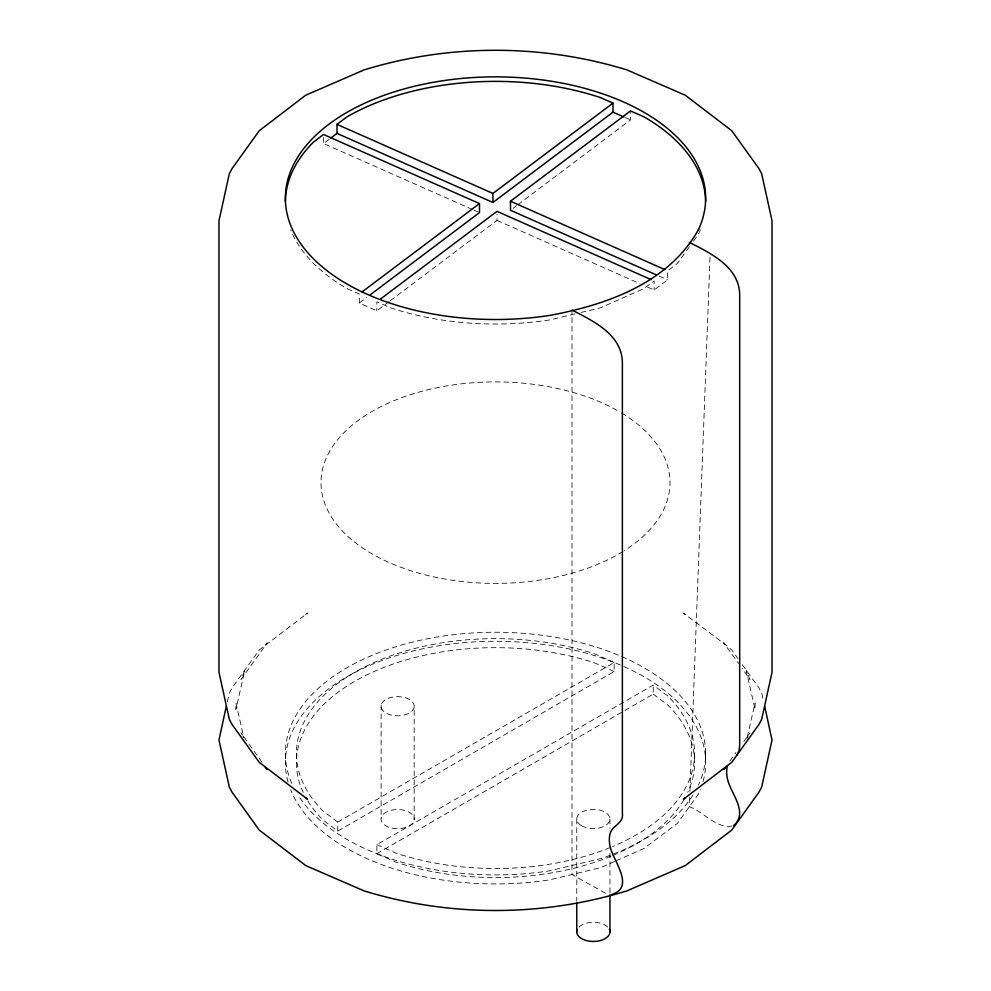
<?xml version="1.0" encoding="UTF-8"?>
<svg xmlns="http://www.w3.org/2000/svg" width="991" height="991" viewBox="0 0 991 991"><rect width="100%" height="100%" fill="white"/><g stroke="black" fill="none" stroke-linecap="round" stroke-linejoin="round"><path stroke-width="0.74" stroke-dasharray="4.96 3.72" d="M689.674 797.52L689.327 806.773C703.622 811.617 715.861 828.736 732.089 826.048M689.909 791.351L710.126 254.365M227.311 701.826L229.33 693.006L231.993 687.977L259.246 649.985L307.594 613.095L305.711 614.494M747.264 737.18L755.092 702.854L755.092 709.469L746.248 670.672L750.001 679.454L742.11 668.442M747.016 738.518L748.267 735.582M748.849 734.678L750.001 732.882M689.327 246.87L677.497 263.358L667.587 270.816L667.587 279.846L654.122 289.979L645.624 286.213M693.489 241.061L698.482 234.099A210.142 121.323 0 0 0 700.364 229.726M729.797 761.051L735.941 752.466M743.857 741.454L748.242 735.322M265.365 644.868L267.322 642.763L240.999 679.454L244.752 670.672L235.908 709.469L235.908 702.854L243.736 737.18M472.447 209.497L323.537 143.522L329.656 138.913M389.129 301.574L376.865 310.79L359.312 303.023L366.67 297.486M390.355 300.645L497.024 220.386L497.024 214.366M512.942 208.407L516.621 205.645M517.835 204.728L630.536 119.936L630.536 110.905M337.745 831.102L337.745 822.072L614.147 662.496L614.147 671.526L337.745 831.102L323.091 820.077A199.092 114.944 0 0 1 307.148 799.836M611.075 856.199A199.092 114.944 0 0 1 395.954 862.145L376.853 853.685L376.853 844.654L653.255 685.078L667.909 696.103A199.092 114.944 0 0 1 612.5 846.574M376.853 853.685L653.255 694.109L653.255 685.078M614.618 861.464L600.571 867.682L549.894 879.797A210.142 121.323 0 0 1 290.636 789.629M616.018 860.832L644.1 848.395L677.497 823.273L698.482 794.014A210.142 121.323 0 0 0 700.364 789.629M575.015 313.887L549.894 319.895A210.142 121.323 0 0 1 390.429 307.767L376.865 301.76L376.865 310.79M581.036 312.45L600.571 307.767L644.1 288.492L654.122 280.949L654.122 289.979M605.464 893.238L572.005 874.508L572.005 311.595M625.135 117.533L630.536 119.936M659.089 276.08L667.587 279.846M473.859 210.117L478.071 211.987M497.024 220.386L639.963 283.711M614.147 662.496L595.046 654.035A199.092 114.944 0 0 0 354.728 672.294A199.092 114.944 0 0 0 323.091 811.047L337.745 822.072M614.147 671.526L595.046 663.066A199.092 114.944 0 0 0 374.301 671.415A199.092 114.944 0 0 0 303.196 792.354M376.853 844.654L395.954 853.115A199.092 114.944 0 0 0 611.075 847.169M685.289 614.494L683.406 613.095L727.951 646.578L731.754 649.985L737.911 658.569M653.255 694.109L667.909 705.134A199.092 114.944 0 0 1 687.804 792.354M725.635 644.868L723.678 642.763L738.592 663.549M742.309 664.688L759.007 687.977L761.67 693.006L763.689 701.826M262.058 762.228L240.999 732.882L242.151 734.678M242.733 735.582L243.563 737.539M705.642 753.581L705.642 762.612M694.592 753.581L694.592 762.612M609.961 818.987L609.961 828.265M609.961 853.003L609.961 893.213M576.774 818.987L576.774 900.943M414.151 707.14A16.587 9.576 0 0 1 388.001 714.015A16.587 9.576 0 0 1 390.776 697.503A16.587 9.576 0 0 1 414.151 707.14L414.151 820.028A16.587 9.576 0 0 1 388.001 826.903A16.587 9.576 0 0 1 390.776 810.39A16.587 9.576 0 0 1 414.151 820.028M381.126 705.295L381.126 818.182M359.312 303.023L359.312 293.993L346.9 288.492A210.142 121.323 0 0 1 290.636 229.726M323.537 137.501L323.537 143.522M296.408 753.581L296.408 762.612M285.358 753.581L285.358 762.612M621.642 413.036A174.503 100.748 0 0 1 624.355 550.6M623.005 551.442A174.503 100.748 0 0 1 374.92 555.48A174.503 100.748 0 0 1 370.721 412.219A174.503 100.748 0 0 1 618.892 411.414M692.994 795.042A210.142 121.323 0 0 1 600.571 858.652L549.894 870.767A210.142 121.323 0 0 1 298.006 795.042M291.862 783.534A210.142 121.323 0 0 1 496.801 632.246A210.142 121.323 0 0 1 698.482 784.971M683.852 799.836A199.092 114.944 0 0 1 612.5 855.605M288.108 782.209A210.142 121.323 0 0 1 495.5 641.276A210.142 121.323 0 0 1 702.892 782.209M578.992 927.081A16.587 9.576 0 0 1 607.731 927.081M581.63 825.763A16.587 9.576 0 0 0 609.391 821.465A16.587 9.576 0 0 0 589.075 809.734A16.587 9.576 0 0 0 581.63 825.763"/><path stroke-width="1.49" d="M226.307 706.249L218.986 740.029L229.33 787.052L231.993 792.082L259.246 830.074L305.711 865.564L364.155 890.921C449.357 917.022 541.643 917.022 626.845 890.921L685.289 865.564L731.754 830.074L759.007 792.082L761.67 787.052L772.014 740.029L764.693 706.249M736.87 755.204L738.964 750.98L739.682 745.542L739.682 294.005C738.729 266.492 710.299 253.139 689.327 242.361M725.424 767.133L723.678 769.561L725.635 767.468M733.538 825.689C748.923 812.298 730.801 793.902 727.444 778.901A28.987 16.736 60 0 1 727.444 765.795M337.002 133.389L337.002 124.358L346.9 116.913A210.142 121.323 0 0 1 600.571 97.626L612.983 103.126L612.983 112.156L492.936 202.474L337.002 133.389L330.883 137.997M361.765 292.147L479.471 203.576L323.537 134.491L313.503 142.035A210.142 121.323 0 0 0 285.371 201.198M492.936 202.474L492.936 193.443L612.983 103.126M370.349 294.711L479.471 212.607L479.471 203.576M380.544 298.997L497.024 211.356L651.285 279.697M656.265 274.829L510.489 210.253L510.489 201.223L630.536 110.905L644.1 116.913A210.142 121.323 0 0 1 705.629 201.198M685.289 797.842L683.406 799.242L731.754 762.339L759.007 724.347L761.67 719.317L772.014 672.294L772.014 220.758L761.67 173.735L759.007 168.705L731.754 130.725L685.289 95.223L626.845 69.865C541.643 43.765 449.357 43.765 364.155 69.865L305.711 95.223L259.246 130.725L231.993 168.705L229.33 173.735L218.986 220.758L218.986 672.294L229.33 719.317L231.993 724.347L259.246 762.339L307.594 799.242L305.711 797.842M611.881 894.501C635.33 887.019 613.355 861.191 610.134 846.624A28.987 16.736 60 0 1 610.134 833.518C612.302 825.268 624.07 823.36 622.373 813.277L622.373 361.74C621.407 334.227 592.977 320.861 572.005 310.084M612.983 112.156L623.785 116.938M337.002 124.358L492.936 193.443M510.489 201.223L664.75 269.564M265.365 767.468L267.322 769.561L265.563 767.121M609.961 894.762L609.961 931.874M576.774 902.491L576.774 931.874M609.391 929.397A16.587 9.576 0 0 1 593.361 941.45A16.587 9.576 0 0 1 577.344 929.397M698.482 229.59C668.752 283.005 606.74 304.844 549.894 315.373A210.142 121.323 0 0 1 286.151 208.754A210.142 121.323 0 0 1 513.821 77.323A210.142 121.323 0 0 1 698.482 229.59"/></g></svg>
